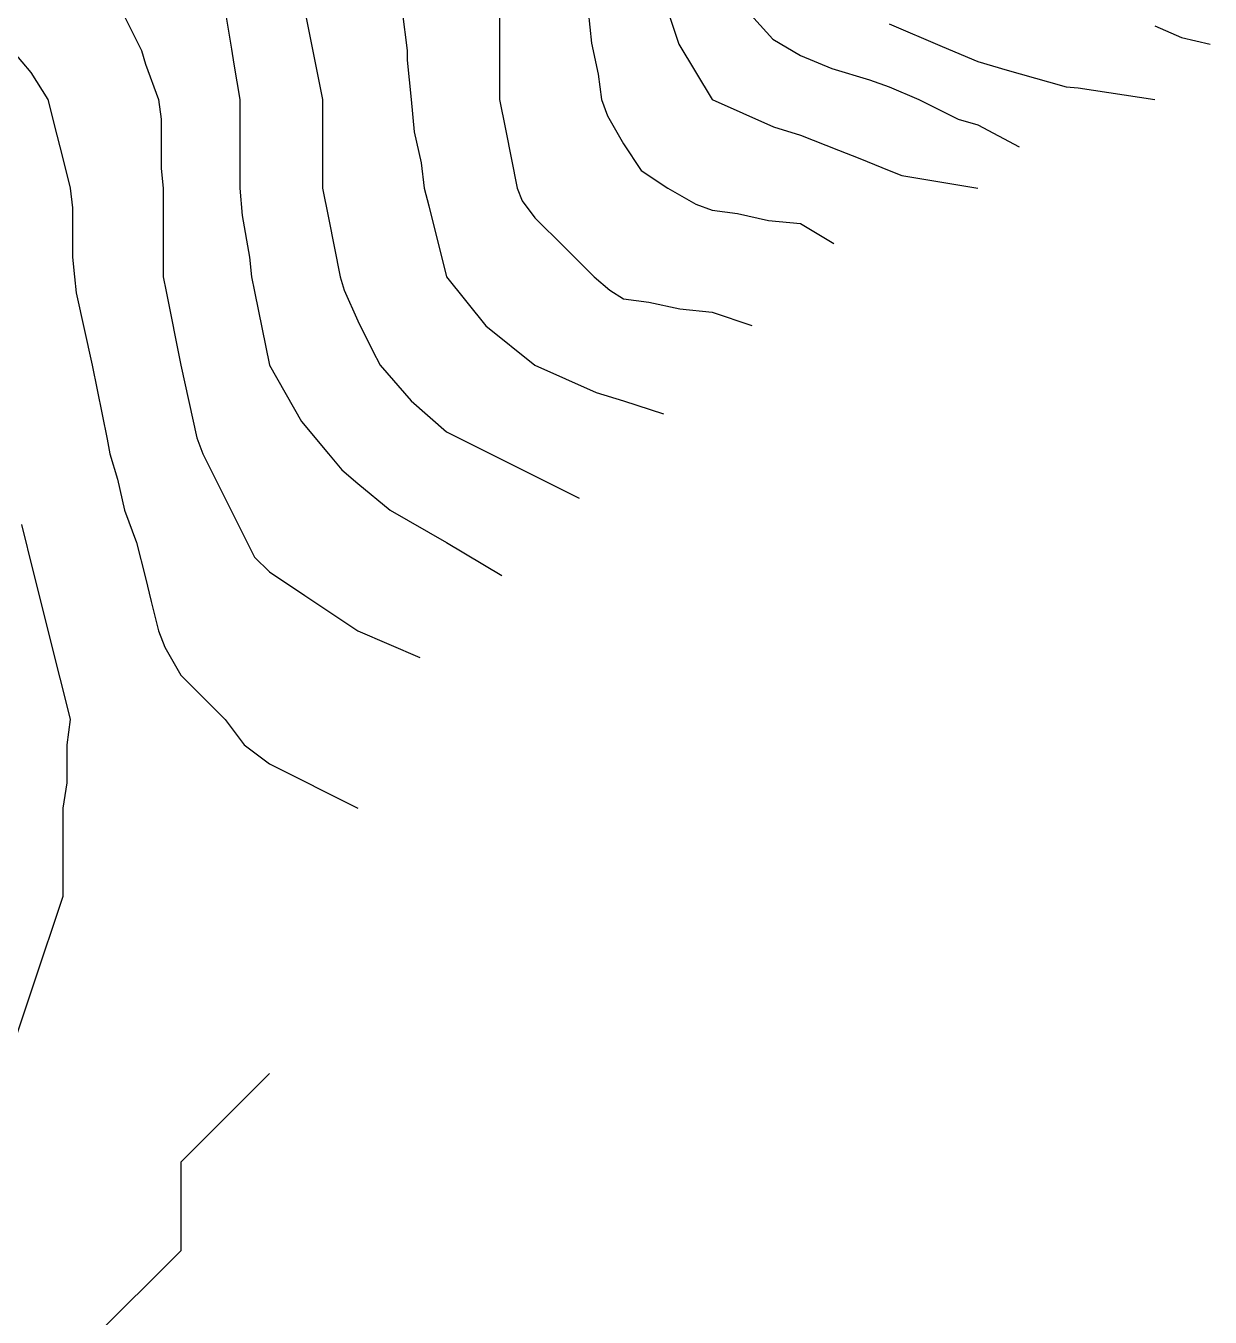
# Model space of a CAD drawing. Header units: inches. Extents: x 794995 to 811195, y 2485918 to 2508058.
# Drawn here: x 807722.7 to 808123.9, y 2497565.9 to 2498003.4 of the extents above; entities that cross this region are included whole.
import ezdxf

# ---------------------------------------------------------------- set-up
doc = ezdxf.new("R2010")
doc.units = ezdxf.units.IN
doc.header["$MEASUREMENT"] = 0
doc.layers.add('contour', color=7, linetype='Continuous')

msp = doc.modelspace()

# ---------------------------------------------------------------- linework, layer by layer
at = {"layer": 'contour'}
for points in [[(807719.45, 2498064.08), (807745.16, 2498058.36), (807759.01, 2498054.51), (807760.87, 2498054.08), (807775.16, 2498049.61), (807797.66, 2498038.36), (807801.41, 2498034.61), (807805.16, 2498028.36), (807812.66, 2498015.86), (807817.16, 2498008.36), (807823.16, 2497978.36), (807823.16, 2497948.36), (807825.16, 2497938.36), (807829.16, 2497918.36), (807830.54, 2497913.75), (807835.16, 2497903.36), (807840.16, 2497893.36), (807842.66, 2497888.36), (807853.16, 2497876.36), (807865.16, 2497865.86), (807910.16, 2497843.36)], [(807715.16, 2498048.36), (807740.87, 2498042.65), (807745.16, 2498041.69), (807747.77, 2498040.97), (807755.16, 2498038.36), (807775.16, 2498026.36), (807784.16, 2498017.36), (807790.16, 2498008.36), (807792.3, 2497995.5), (807793.16, 2497990.36), (807795.16, 2497978.36), (807795.16, 2497948.36), (807795.93, 2497939.13), (807798.49, 2497925.03), (807799.16, 2497918.36), (807800.16, 2497913.36), (807805.16, 2497888.36), (807816.07, 2497869.27), (807825.16, 2497858.36), (807829.7, 2497852.91), (807835.16, 2497848.36), (807846.07, 2497839.27), (807865.16, 2497828.36), (807883.91, 2497817.11)], [(807715.16, 2498028.36), (807729.28, 2498022.48), (807733.16, 2498020.36), (807745.16, 2498014.36), (807748.91, 2498012.11), (807755.16, 2498008.36), (807761.83, 2497995.03), (807763.16, 2497990.36), (807767.66, 2497978.36), (807768.49, 2497971.69), (807768.49, 2497955.03), (807769.16, 2497948.36), (807769.16, 2497918.36), (807770.16, 2497913.36), (807775.16, 2497888.36), (807780.61, 2497863.82), (807782.66, 2497858.36), (807797.66, 2497828.36), (807800.16, 2497823.36), (807805.16, 2497818.36), (807817.16, 2497810.36), (807835.16, 2497798.36), (807856.16, 2497789.36)], [(807850.16, 2498008.36), (807851.83, 2497995.03), (807851.83, 2497991.7), (807853.16, 2497978.36), (807854.25, 2497967.45), (807856.59, 2497956.93), (807857.66, 2497948.36), (807859.16, 2497942.36), (807865.16, 2497918.36), (807878.49, 2497901.7), (807895.16, 2497888.36), (807915.93, 2497879.13), (807925.16, 2497876.36), (807938.66, 2497871.86)], [(807883.16, 2498008.36), (807883.16, 2497978.36), (807885.16, 2497968.36), (807889.16, 2497948.36), (807890.87, 2497944.08), (807895.16, 2497938.36), (807905.16, 2497928.36), (807915.16, 2497918.36), (807920.54, 2497913.75), (807925.16, 2497910.86), (807933.73, 2497909.79), (807944.25, 2497907.45), (807955.16, 2497906.36), (807968.66, 2497901.86)], [(807913.16, 2498008.36), (807914.25, 2497997.45), (807916.59, 2497986.93), (807917.66, 2497978.36), (807919.7, 2497972.91), (807925.16, 2497963.36), (807931.16, 2497954.36), (807940.16, 2497948.36), (807949.7, 2497942.91), (807955.16, 2497940.86), (807963.73, 2497939.79), (807974.25, 2497937.45), (807985.16, 2497936.36), (807996.41, 2497929.61)], [(807940.16, 2498008.36), (807943.91, 2497997.11), (807955.16, 2497978.36), (807975.93, 2497969.13), (807985.16, 2497966.36), (807998.02, 2497961.22), (808005.16, 2497958.36), (808015.16, 2497954.36), (808019.45, 2497952.65), (808045.16, 2497948.36)], [(807967.16, 2498008.36), (807975.69, 2497998.89), (807985.16, 2497993.36), (807995.75, 2497988.95), (808008.49, 2497985.03), (808015.16, 2497982.65), (808025.16, 2497978.36), (808038.49, 2497971.69), (808045.16, 2497969.79), (808059.22, 2497962.42)], [(808015.16, 2498004.08), (808033.16, 2497996.36), (808045.16, 2497991.22), (808055.16, 2497988.36), (808069.16, 2497984.36), (808075.16, 2497982.65), (808079.16, 2497982.36), (808105.16, 2497978.36)], [(808105.16, 2498003.36), (808114.16, 2497999.36), (808123.91, 2497997.11)], [(807715.16, 2497998.36), (807724.39, 2497987.59), (807730.16, 2497978.36), (807733.16, 2497966.36), (807735.16, 2497958.36), (807737.66, 2497948.36), (807738.49, 2497941.69), (807738.49, 2497925.03), (807739.16, 2497918.36), (807739.7, 2497912.91), (807745.16, 2497888.36), (807750.16, 2497863.36), (807751.16, 2497858.36), (807753.73, 2497849.79), (807756.07, 2497839.27), (807760.16, 2497828.36), (807763.16, 2497816.36), (807765.16, 2497808.36), (807767.66, 2497798.36), (807769.7, 2497792.91), (807775.16, 2497783.36), (807790.16, 2497768.36), (807796.59, 2497759.79), (807805.16, 2497753.36), (807835.16, 2497738.36)], [(807721.16, 2497834.36), (807725.16, 2497818.36), (807727.16, 2497810.36), (807733.16, 2497786.36), (807735.16, 2497778.36), (807737.66, 2497768.36), (807736.59, 2497759.79), (807736.59, 2497746.93), (807735.16, 2497738.36), (807735.16, 2497708.36), (807725.16, 2497678.36), (807722.66, 2497670.86), (807715.16, 2497648.36)], [(807805.16, 2497648.36), (807775.16, 2497618.36), (807775.16, 2497588.36), (807745.16, 2497558.36)]]:
    msp.add_lwpolyline(points, dxfattribs=at)

doc.saveas('drawing.dxf')
